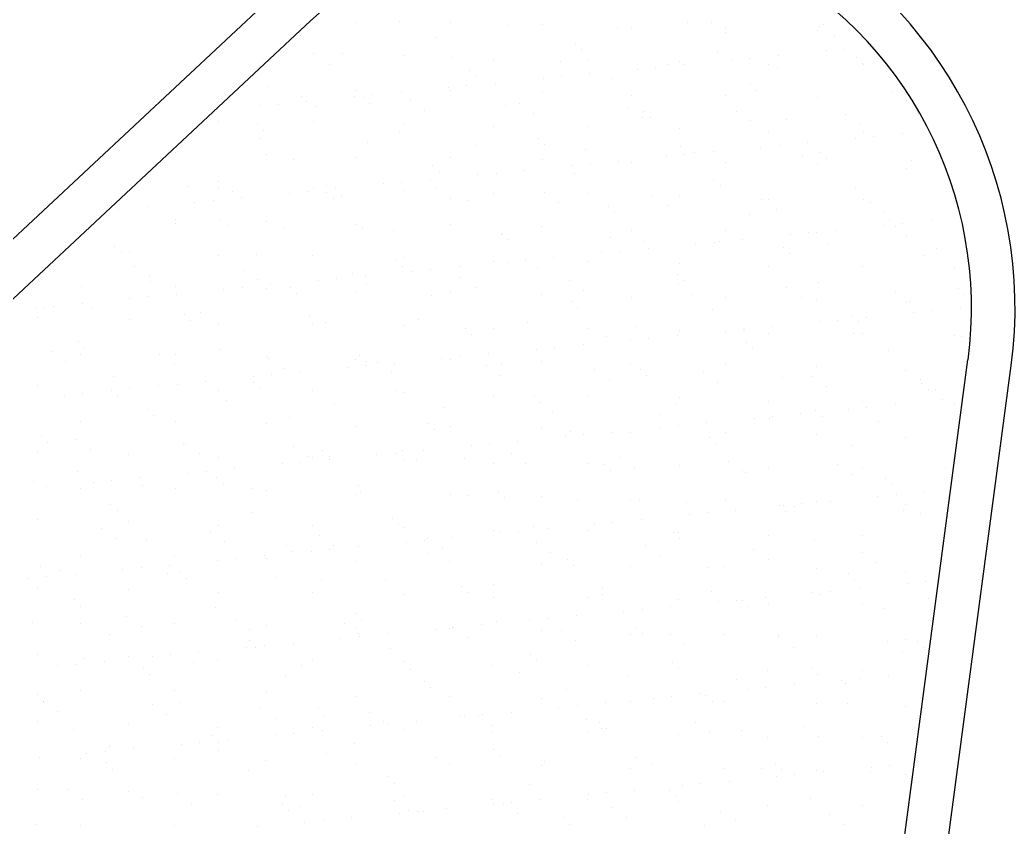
# Model space of a CAD drawing. Extents: x -28 to 149, y -33 to 76.
# Drawn here: x 120.716 to 122.996, y 5.03 to 6.878 of the extents above; entities that cross this region are included whole.
import ezdxf

# ---------------------------------------------------------------- set-up
doc = ezdxf.new("R2010")
doc.units = 0
doc.layers.add('arq-proyección edificios anexos', color=250, linetype='Continuous')

# ---------------------------------------------------------------- blocks, each defined once
blk = doc.blocks.new('Torre Sur')
for p, q in [((46.2309, 8.1774), (40.3344, 2.6724)), ((46.2992, 8.1043), (43.4655, 5.4588)), ((46.4044, 8.0993), (46.4044, 8.0993)), ((46.5034, 8.1015), (46.5034, 8.1015)), ((46.6206, 8.0997), (46.6206, 8.0997)), ((46.83, 8.0952), (46.83, 8.0952)), ((47.1631, 8.1), (47.1631, 8.1)), ((47.2174, 8.0999), (47.2174, 8.0999)), ((47.4733, 8.0958), (47.4733, 8.0958)), ((46.7524, 8.0935), (46.7524, 8.0935)), ((47.0014, 8.0854), (47.0014, 8.0854)), ((47.0345, 8.0872), (47.0345, 8.0872)), ((47.2504, 8.0773), (47.2504, 8.0773)), ((47.2507, 8.0875), (47.2507, 8.0875)), ((47.4601, 8.083), (47.4601, 8.083)), ((47.4664, 8.0918), (47.4664, 8.0918)), ((46.2761, 8.0701), (46.2761, 8.0701)), ((46.5863, 8.0659), (46.5863, 8.0659)), ((46.9061, 8.0521), (46.9061, 8.0521)), ((47.4994, 8.0692), (47.4994, 8.0692)), ((46.3054, 8.0286), (46.3054, 8.0286)), ((46.3731, 8.0282), (46.3731, 8.0282)), ((46.9204, 8.0381), (46.9204, 8.0381)), ((47.2305, 8.0339), (47.2305, 8.0339)), ((47.4803, 8.035), (47.4803, 8.035)), ((47.5221, 8.0391), (47.5221, 8.0391)), ((46.3435, 8.0039), (46.3435, 8.0039)), ((46.5148, 8.0241), (46.5148, 8.0241)), ((46.6221, 8.0201), (46.6221, 8.0201)), ((46.7193, 8.0161), (46.7193, 8.0161)), ((46.8711, 8.012), (46.8711, 8.012)), ((46.9355, 8.0165), (46.9355, 8.0165)), ((47.1201, 8.0039), (47.1201, 8.0039)), ((47.1449, 8.012), (47.1449, 8.012)), ((47.1551, 8.0035), (47.1551, 8.0035)), ((47.2642, 8.0141), (47.2642, 8.0141)), ((47.306, 8.0181), (47.306, 8.0181)), ((47.3494, 8.004), (47.3494, 8.004)), ((47.3713, 8.0244), (47.3713, 8.0244)), ((47.5503, 8.0202), (47.5503, 8.0202)), ((47.5646, 8.0062), (47.5646, 8.0062)), ((47.5656, 8.0043), (47.5656, 8.0043)), ((46.6633, 7.9902), (46.6633, 7.9902)), ((46.9389, 7.9825), (46.9389, 7.9825)), ((47.048, 7.9931), (47.048, 7.9931)), ((47.0898, 7.9972), (47.0898, 7.9972)), ((47.3691, 7.9958), (47.3691, 7.9958)), ((47.6181, 7.9877), (47.6181, 7.9877)), ((46.6776, 7.9762), (46.6776, 7.9762)), ((46.7227, 7.9616), (46.7227, 7.9616)), ((46.8318, 7.9722), (46.8318, 7.9722)), ((46.8736, 7.9762), (46.8736, 7.9762)), ((46.9877, 7.972), (46.9877, 7.972)), ((47.3076, 7.9582), (47.3076, 7.9582)), ((46.1997, 7.9531), (46.1997, 7.9531)), ((46.4041, 7.9451), (46.4041, 7.9451)), ((46.5065, 7.9407), (46.5065, 7.9407)), ((46.6156, 7.9512), (46.6156, 7.9512)), ((46.6204, 7.9455), (46.6204, 7.9455)), ((46.6574, 7.9553), (46.6574, 7.9553)), ((46.8297, 7.9409), (46.8297, 7.9409)), ((47.3219, 7.9442), (47.3219, 7.9442)), ((47.632, 7.94), (47.632, 7.94)), ((46.225, 7.9134), (46.225, 7.9134)), ((46.2791, 7.9299), (46.2791, 7.9299)), ((46.2903, 7.9197), (46.2903, 7.9197)), ((46.3994, 7.9303), (46.3994, 7.9303)), ((46.4206, 7.9283), (46.4206, 7.9283)), ((46.4349, 7.9143), (46.4349, 7.9143)), ((46.4412, 7.9343), (46.4412, 7.9343)), ((46.5281, 7.9218), (46.5281, 7.9218)), ((46.7771, 7.9137), (46.7771, 7.9137)), ((47.0342, 7.9329), (47.0342, 7.9329)), ((47.2504, 7.9333), (47.2504, 7.9333)), ((47.4598, 7.9288), (47.4598, 7.9288)), ((47.6643, 7.9208), (47.6643, 7.9208)), ((46.1832, 7.9093), (46.1832, 7.9093)), ((46.3121, 7.9072), (46.3121, 7.9072)), ((46.5611, 7.8991), (46.5611, 7.8991)), ((46.745, 7.9101), (46.745, 7.9101)), ((46.8101, 7.891), (46.8101, 7.891)), ((47.0261, 7.9056), (47.0261, 7.9056)), ((47.0648, 7.8963), (47.0648, 7.8963)), ((47.2751, 7.8975), (47.2751, 7.8975)), ((47.5241, 7.8894), (47.5241, 7.8894)), ((46.089, 7.8741), (46.089, 7.8741)), ((46.1778, 7.8664), (46.1778, 7.8664)), ((46.3052, 7.8744), (46.3052, 7.8744)), ((46.5146, 7.8699), (46.5146, 7.8699)), ((47.0591, 7.8829), (47.0591, 7.8829)), ((47.0791, 7.8823), (47.0791, 7.8823)), ((47.3081, 7.8748), (47.3081, 7.8748)), ((47.3892, 7.8781), (47.3892, 7.8781)), ((47.5571, 7.8667), (47.5571, 7.8667)), ((46.1921, 7.8524), (46.1921, 7.8524)), ((46.5022, 7.8481), (46.5022, 7.8481)), ((46.7191, 7.8619), (46.7191, 7.8619)), ((46.9353, 7.8623), (46.9353, 7.8623)), ((47.1446, 7.8577), (47.1446, 7.8577)), ((47.3491, 7.8497), (47.3491, 7.8497)), ((47.5653, 7.8501), (47.5653, 7.8501)), ((47.6544, 7.8455), (47.6544, 7.8455)), ((47.7091, 7.8644), (47.7091, 7.8644)), ((46.1818, 7.8338), (46.1818, 7.8338)), ((46.4308, 7.8257), (46.4308, 7.8257)), ((46.8221, 7.8344), (46.8221, 7.8344)), ((47.4382, 7.8246), (47.4382, 7.8246)), ((47.5473, 7.8352), (47.5473, 7.8352)), ((47.5891, 7.8392), (47.5891, 7.8392)), ((45.99, 7.8034), (45.99, 7.8034)), ((46.1994, 7.7989), (46.1994, 7.7989)), ((46.6798, 7.8176), (46.6798, 7.8176)), ((46.8363, 7.8204), (46.8363, 7.8204)), ((46.9288, 7.8095), (46.9288, 7.8095)), ((47.1465, 7.8162), (47.1465, 7.8162)), ((47.1778, 7.8014), (47.1778, 7.8014)), ((47.222, 7.8037), (47.222, 7.8037)), ((47.3311, 7.8142), (47.3311, 7.8142)), ((47.3729, 7.8183), (47.3729, 7.8183)), ((47.4663, 7.8025), (47.4663, 7.8025)), ((46.2595, 7.7862), (46.2595, 7.7862)), ((46.4039, 7.7909), (46.4039, 7.7909)), ((46.6201, 7.7912), (46.6201, 7.7912)), ((46.8295, 7.7867), (46.8295, 7.7867)), ((46.9405, 7.7764), (46.9405, 7.7764)), ((47.0058, 7.7827), (47.0058, 7.7827)), ((47.034, 7.7787), (47.034, 7.7787)), ((47.1149, 7.7933), (47.1149, 7.7933)), ((47.1567, 7.7973), (47.1567, 7.7973)), ((47.2502, 7.7791), (47.2502, 7.7791)), ((47.4268, 7.7933), (47.4268, 7.7933)), ((47.4806, 7.7884), (47.4806, 7.7884)), ((47.6758, 7.7852), (47.6758, 7.7852)), ((46.5793, 7.7725), (46.5793, 7.7725)), ((46.5936, 7.7585), (46.5936, 7.7585)), ((46.7243, 7.7554), (46.7243, 7.7554)), ((46.7896, 7.7618), (46.7896, 7.7618)), ((46.8987, 7.7723), (46.8987, 7.7723)), ((46.9037, 7.7543), (46.9037, 7.7543)), ((47.4596, 7.7745), (47.4596, 7.7745)), ((47.6641, 7.7665), (47.6641, 7.7665)), ((46.0878, 7.7355), (46.0878, 7.7355)), ((46.4663, 7.7305), (46.4663, 7.7305)), ((46.5081, 7.7345), (46.5081, 7.7345)), ((46.5734, 7.7408), (46.5734, 7.7408)), ((46.6825, 7.7514), (46.6825, 7.7514)), ((47.2235, 7.7405), (47.2235, 7.7405)), ((46.0167, 7.7243), (46.0167, 7.7243)), ((46.0887, 7.7198), (46.0887, 7.7198)), ((46.1208, 7.7129), (46.1208, 7.7129)), ((46.2502, 7.7095), (46.2502, 7.7095)), ((46.292, 7.7136), (46.292, 7.7136)), ((46.3049, 7.7202), (46.3049, 7.7202)), ((46.3365, 7.7106), (46.3365, 7.7106)), ((46.3368, 7.7274), (46.3368, 7.7274)), ((46.3573, 7.7199), (46.3573, 7.7199)), ((46.5143, 7.7157), (46.5143, 7.7157)), ((46.5858, 7.7193), (46.5858, 7.7193)), ((46.7188, 7.7077), (46.7188, 7.7077)), ((46.8348, 7.7112), (46.8348, 7.7112)), ((46.935, 7.708), (46.935, 7.708)), ((47.2378, 7.7265), (47.2378, 7.7265)), ((47.5479, 7.7223), (47.5479, 7.7223)), ((46.034, 7.6886), (46.034, 7.6886)), ((46.0758, 7.6926), (46.0758, 7.6926)), ((46.1411, 7.6989), (46.1411, 7.6989)), ((46.3508, 7.6966), (46.3508, 7.6966)), ((46.3698, 7.7048), (46.3698, 7.7048)), ((46.6188, 7.6967), (46.6188, 7.6967)), ((46.6609, 7.6924), (46.6609, 7.6924)), ((46.8678, 7.6886), (46.8678, 7.6886)), ((47.0838, 7.7031), (47.0838, 7.7031)), ((47.1444, 7.7035), (47.1444, 7.7035)), ((47.3328, 7.695), (47.3328, 7.695)), ((47.3489, 7.6955), (47.3489, 7.6955)), ((47.5651, 7.6959), (47.5651, 7.6959)), ((47.5818, 7.6869), (47.5818, 7.6869)), ((47.7745, 7.6914), (47.7745, 7.6914)), ((45.8596, 7.6717), (45.8596, 7.6717)), ((45.9249, 7.678), (45.9249, 7.678)), ((46.9808, 7.6786), (46.9808, 7.6786)), ((46.9951, 7.6646), (46.9951, 7.6646)), ((47.1168, 7.6805), (47.1168, 7.6805)), ((47.3658, 7.6724), (47.3658, 7.6724)), ((47.6148, 7.6643), (47.6148, 7.6643)), ((45.9898, 7.6492), (45.9898, 7.6492)), ((45.9905, 7.6395), (45.9905, 7.6395)), ((46.0938, 7.6487), (46.0938, 7.6487)), ((46.1991, 7.6446), (46.1991, 7.6446)), ((47.3052, 7.6604), (47.3052, 7.6604)), ((47.625, 7.6467), (47.625, 7.6467)), ((47.656, 7.6394), (47.656, 7.6394)), ((47.7213, 7.6457), (47.7213, 7.6457)), ((46.1081, 7.6346), (46.1081, 7.6346)), ((46.2395, 7.6314), (46.2395, 7.6314)), ((46.4036, 7.6366), (46.4036, 7.6366)), ((46.4182, 7.6304), (46.4182, 7.6304)), ((46.4885, 7.6233), (46.4885, 7.6233)), ((46.6198, 7.637), (46.6198, 7.637)), ((46.738, 7.6167), (46.738, 7.6167)), ((46.8292, 7.6325), (46.8292, 7.6325)), ((47.0337, 7.6245), (47.0337, 7.6245)), ((47.2499, 7.6248), (47.2499, 7.6248)), ((47.4398, 7.6184), (47.4398, 7.6184)), ((47.4593, 7.6203), (47.4593, 7.6203)), ((47.5051, 7.6248), (47.5051, 7.6248)), ((47.6142, 7.6353), (47.6142, 7.6353)), ((47.6393, 7.6327), (47.6393, 7.6327)), ((46.7375, 7.6152), (46.7375, 7.6152)), ((46.7523, 7.6027), (46.7523, 7.6027)), ((46.9865, 7.6071), (46.9865, 7.6071)), ((47.0624, 7.5985), (47.0624, 7.5985)), ((47.1818, 7.5934), (47.1818, 7.5934)), ((47.2236, 7.5975), (47.2236, 7.5975)), ((47.2355, 7.599), (47.2355, 7.599)), ((47.2889, 7.6038), (47.2889, 7.6038)), ((47.398, 7.6144), (47.398, 7.6144)), ((47.6638, 7.6123), (47.6638, 7.6123)), ((45.851, 7.5867), (45.851, 7.5867)), ((45.8653, 7.5727), (45.8653, 7.5727)), ((45.884, 7.5736), (45.884, 7.5736)), ((46.9657, 7.5725), (46.9657, 7.5725)), ((47.0075, 7.5766), (47.0075, 7.5766)), ((47.0728, 7.5829), (47.0728, 7.5829)), ((47.3823, 7.5847), (47.3823, 7.5847)), ((47.3965, 7.5707), (47.3965, 7.5707)), ((47.4845, 7.5909), (47.4845, 7.5909)), ((47.7335, 7.5828), (47.7335, 7.5828)), ((46.0885, 7.5656), (46.0885, 7.5656)), ((46.1754, 7.5685), (46.1754, 7.5685)), ((46.3047, 7.566), (46.3047, 7.566)), ((46.4953, 7.5548), (46.4953, 7.5548)), ((46.5141, 7.5614), (46.5141, 7.5614)), ((46.7185, 7.5534), (46.7185, 7.5534)), ((46.7495, 7.5516), (46.7495, 7.5516)), ((46.7913, 7.5556), (46.7913, 7.5556)), ((46.8566, 7.5619), (46.8566, 7.5619)), ((46.9348, 7.5538), (46.9348, 7.5538)), ((47.1441, 7.5493), (47.1441, 7.5493)), ((47.7067, 7.5665), (47.7067, 7.5665)), ((45.6805, 7.5267), (45.6805, 7.5267)), ((45.8965, 7.5412), (45.8965, 7.5412)), ((46.1455, 7.5331), (46.1455, 7.5331)), ((46.3945, 7.525), (46.3945, 7.525)), ((46.5095, 7.5408), (46.5095, 7.5408)), ((46.5333, 7.5306), (46.5333, 7.5306)), ((46.5751, 7.5347), (46.5751, 7.5347)), ((46.6404, 7.541), (46.6404, 7.541)), ((46.8197, 7.5366), (46.8197, 7.5366)), ((47.3486, 7.5413), (47.3486, 7.5413)), ((47.5648, 7.5416), (47.5648, 7.5416)), ((47.7742, 7.5371), (47.7742, 7.5371)), ((45.9295, 7.5186), (45.9295, 7.5186)), ((45.9327, 7.5066), (45.9327, 7.5066)), ((46.1785, 7.5105), (46.1785, 7.5105)), ((46.3171, 7.5097), (46.3171, 7.5097)), ((46.3589, 7.5137), (46.3589, 7.5137)), ((46.4242, 7.52), (46.4242, 7.52)), ((46.4275, 7.5024), (46.4275, 7.5024)), ((46.6435, 7.5169), (46.6435, 7.5169)), ((46.8925, 7.5088), (46.8925, 7.5088)), ((47.1395, 7.5228), (47.1395, 7.5228)), ((47.1538, 7.5088), (47.1538, 7.5088)), ((47.4639, 7.5046), (47.4639, 7.5046)), ((45.7733, 7.4946), (45.7733, 7.4946)), ((45.9895, 7.4949), (45.9895, 7.4949)), ((46.1009, 7.4887), (46.1009, 7.4887)), ((46.1427, 7.4928), (46.1427, 7.4928)), ((46.1989, 7.4904), (46.1989, 7.4904)), ((46.208, 7.4991), (46.208, 7.4991)), ((46.2525, 7.4929), (46.2525, 7.4929)), ((46.2668, 7.4789), (46.2668, 7.4789)), ((46.4034, 7.4824), (46.4034, 7.4824)), ((46.6196, 7.4828), (46.6196, 7.4828)), ((46.6765, 7.4943), (46.6765, 7.4943)), ((46.9255, 7.4862), (46.9255, 7.4862)), ((47.1415, 7.5007), (47.1415, 7.5007)), ((47.3905, 7.4926), (47.3905, 7.4926)), ((47.6395, 7.4845), (47.6395, 7.4845)), ((47.7837, 7.4909), (47.7837, 7.4909)), ((45.7756, 7.4572), (45.7756, 7.4572)), ((45.8847, 7.4678), (45.8847, 7.4678)), ((45.9265, 7.4718), (45.9265, 7.4718)), ((45.9918, 7.4782), (45.9918, 7.4782)), ((46.5769, 7.4746), (46.5769, 7.4746)), ((46.829, 7.4782), (46.829, 7.4782)), ((46.8967, 7.4609), (46.8967, 7.4609)), ((47.0335, 7.4702), (47.0335, 7.4702)), ((47.1745, 7.4781), (47.1745, 7.4781)), ((47.2497, 7.4706), (47.2497, 7.4706)), ((47.4235, 7.47), (47.4235, 7.47)), ((47.459, 7.4661), (47.459, 7.4661)), ((47.6635, 7.4581), (47.6635, 7.4581)), ((47.6725, 7.4619), (47.6725, 7.4619)), ((47.798, 7.4769), (47.798, 7.4769)), ((45.6685, 7.4468), (45.6685, 7.4468)), ((45.6899, 7.4447), (45.6899, 7.4447)), ((45.7103, 7.4509), (45.7103, 7.4509)), ((45.7992, 7.4452), (45.7992, 7.4452)), ((46.0482, 7.4371), (46.0482, 7.4371)), ((46.911, 7.4469), (46.911, 7.4469)), ((47.2211, 7.4427), (47.2211, 7.4427)), ((47.6812, 7.4355), (47.6812, 7.4355)), ((47.723, 7.4395), (47.723, 7.4395)), ((47.7883, 7.4459), (47.7883, 7.4459)), ((45.6743, 7.4239), (45.6743, 7.4239)), ((45.8837, 7.4194), (45.8837, 7.4194)), ((46.0097, 7.4309), (46.0097, 7.4309)), ((46.024, 7.4169), (46.024, 7.4169)), ((46.0882, 7.4114), (46.0882, 7.4114)), ((46.2972, 7.429), (46.2972, 7.429)), ((46.3044, 7.4117), (46.3044, 7.4117)), ((46.3341, 7.4127), (46.3341, 7.4127)), ((46.5462, 7.4209), (46.5462, 7.4209)), ((46.7952, 7.4128), (46.7952, 7.4128)), ((47.465, 7.4145), (47.465, 7.4145)), ((47.5068, 7.4186), (47.5068, 7.4186)), ((47.541, 7.429), (47.541, 7.429)), ((47.5552, 7.4149), (47.5552, 7.4149)), ((47.5721, 7.4249), (47.5721, 7.4249)), ((46.5138, 7.4072), (46.5138, 7.4072)), ((46.654, 7.399), (46.654, 7.399)), ((46.7183, 7.3992), (46.7183, 7.3992)), ((46.9345, 7.3996), (46.9345, 7.3996)), ((47.0442, 7.4047), (47.0442, 7.4047)), ((47.1439, 7.3951), (47.1439, 7.3951)), ((47.2488, 7.3936), (47.2488, 7.3936)), ((47.2906, 7.3977), (47.2906, 7.3977)), ((47.2932, 7.3966), (47.2932, 7.3966)), ((47.3559, 7.404), (47.3559, 7.404)), ((47.5422, 7.3885), (47.5422, 7.3885)), ((45.767, 7.369), (45.767, 7.369)), ((46.6683, 7.385), (46.6683, 7.385)), ((46.9784, 7.3808), (46.9784, 7.3808)), ((47.0326, 7.3727), (47.0326, 7.3727)), ((47.0744, 7.3767), (47.0744, 7.3767)), ((47.1397, 7.383), (47.1397, 7.383)), ((47.2982, 7.367), (47.2982, 7.367)), ((47.3484, 7.387), (47.3484, 7.387)), ((47.5646, 7.3874), (47.5646, 7.3874)), ((47.774, 7.3829), (47.774, 7.3829)), ((47.7912, 7.3804), (47.7912, 7.3804)), ((45.7052, 7.3469), (45.7052, 7.3469)), ((45.7813, 7.355), (45.7813, 7.355)), ((46.0914, 7.3508), (46.0914, 7.3508)), ((46.8164, 7.3517), (46.8164, 7.3517)), ((46.8582, 7.3558), (46.8582, 7.3558)), ((46.9235, 7.3621), (46.9235, 7.3621)), ((47.3125, 7.353), (47.3125, 7.353)), ((47.6226, 7.3488), (47.6226, 7.3488)), ((45.7382, 7.3242), (45.7382, 7.3242)), ((45.773, 7.3403), (45.773, 7.3403)), ((45.9542, 7.3388), (45.9542, 7.3388)), ((45.9893, 7.3407), (45.9893, 7.3407)), ((46.1986, 7.3362), (46.1986, 7.3362)), ((46.2032, 7.3307), (46.2032, 7.3307)), ((46.4031, 7.3282), (46.4031, 7.3282)), ((46.4112, 7.3371), (46.4112, 7.3371)), ((46.4255, 7.3231), (46.4255, 7.3231)), ((46.4522, 7.3226), (46.4522, 7.3226)), ((46.4911, 7.3202), (46.4911, 7.3202)), ((46.6002, 7.3308), (46.6002, 7.3308)), ((46.6193, 7.3285), (46.6193, 7.3285)), ((46.642, 7.3348), (46.642, 7.3348)), ((46.7073, 7.3412), (46.7073, 7.3412)), ((46.8287, 7.324), (46.8287, 7.324)), ((47.4166, 4.408), (47.8055, 7.3276)), ((45.9872, 7.3161), (45.9872, 7.3161)), ((46.2362, 7.308), (46.2362, 7.308)), ((46.2749, 7.2993), (46.2749, 7.2993)), ((46.384, 7.3098), (46.384, 7.3098)), ((46.4258, 7.3139), (46.4258, 7.3139)), ((46.4852, 7.2999), (46.4852, 7.2999)), ((46.7012, 7.3145), (46.7012, 7.3145)), ((46.7356, 7.3189), (46.7356, 7.3189)), ((46.9502, 7.3064), (46.9502, 7.3064)), ((47.0332, 7.316), (47.0332, 7.316)), ((47.0555, 7.3051), (47.0555, 7.3051)), ((47.1992, 7.2983), (47.1992, 7.2983)), ((47.2494, 7.3164), (47.2494, 7.3164)), ((47.4588, 7.3119), (47.4588, 7.3119)), ((47.5157, 4.3948), (47.9046, 7.3144)), ((47.6633, 7.3039), (47.6633, 7.3039)), ((45.8486, 7.2889), (45.8486, 7.2889)), ((46.0588, 7.2783), (46.0588, 7.2783)), ((46.1678, 7.2889), (46.1678, 7.2889)), ((46.1685, 7.2752), (46.1685, 7.2752)), ((46.2096, 7.2929), (46.2096, 7.2929)), ((46.7342, 7.2918), (46.7342, 7.2918)), ((46.9832, 7.2837), (46.9832, 7.2837)), ((47.0697, 7.2911), (47.0697, 7.2911)), ((47.2322, 7.2756), (47.2322, 7.2756)), ((47.3799, 7.2869), (47.3799, 7.2869)), ((47.4482, 7.2902), (47.4482, 7.2902)), ((47.6972, 7.2821), (47.6972, 7.2821)), ((45.6741, 7.2697), (45.6741, 7.2697)), ((45.7773, 7.2511), (45.7773, 7.2511)), ((45.8426, 7.2574), (45.8426, 7.2574)), ((45.8835, 7.2651), (45.8835, 7.2651)), ((45.9517, 7.268), (45.9517, 7.268)), ((45.9935, 7.272), (45.9935, 7.272)), ((46.088, 7.2571), (46.088, 7.2571)), ((46.1827, 7.2611), (46.1827, 7.2611)), ((46.3042, 7.2575), (46.3042, 7.2575)), ((46.4929, 7.2569), (46.4929, 7.2569)), ((46.5135, 7.253), (46.5135, 7.253)), ((47.4812, 7.2675), (47.4812, 7.2675)), ((47.6997, 7.2732), (47.6997, 7.2732)), ((47.714, 7.2592), (47.714, 7.2592)), ((47.7302, 7.2594), (47.7302, 7.2594)), ((45.7355, 7.247), (45.7355, 7.247)), ((45.8569, 7.2427), (45.8569, 7.2427)), ((46.1059, 7.2346), (46.1059, 7.2346)), ((46.718, 7.245), (46.718, 7.245)), ((46.8127, 7.2432), (46.8127, 7.2432)), ((46.827, 7.2292), (46.827, 7.2292)), ((46.9343, 7.2453), (46.9343, 7.2453)), ((47.1436, 7.2408), (47.1436, 7.2408)), ((47.3481, 7.2328), (47.3481, 7.2328)), ((47.5643, 7.2332), (47.5643, 7.2332)), ((47.7481, 7.2357), (47.7481, 7.2357)), ((47.7737, 7.2287), (47.7737, 7.2287)), ((47.7899, 7.2397), (47.7899, 7.2397)), ((45.9257, 7.2132), (45.9257, 7.2132)), ((46.3549, 7.2265), (46.3549, 7.2265)), ((46.6039, 7.2184), (46.6039, 7.2184)), ((46.8529, 7.2103), (46.8529, 7.2103)), ((47.1371, 7.225), (47.1371, 7.225)), ((47.4569, 7.2112), (47.4569, 7.2112)), ((47.5319, 7.2147), (47.5319, 7.2147)), ((47.5737, 7.2188), (47.5737, 7.2188)), ((47.639, 7.2251), (47.639, 7.2251)), ((45.7728, 7.1861), (45.7728, 7.1861)), ((45.94, 7.1992), (45.94, 7.1992)), ((45.989, 7.1865), (45.989, 7.1865)), ((46.2501, 7.195), (46.2501, 7.195)), ((47.1019, 7.2022), (47.1019, 7.2022)), ((47.2066, 7.1832), (47.2066, 7.1832)), ((47.3157, 7.1938), (47.3157, 7.1938)), ((47.3509, 7.1941), (47.3509, 7.1941)), ((47.3575, 7.1978), (47.3575, 7.1978)), ((47.4228, 7.2041), (47.4228, 7.2041)), ((47.4712, 7.1972), (47.4712, 7.1972)), ((47.5999, 7.186), (47.5999, 7.186)), ((47.7813, 7.193), (47.7813, 7.193)), ((46.1984, 7.182), (46.1984, 7.182)), ((46.4029, 7.1739), (46.4029, 7.1739)), ((46.5699, 7.1813), (46.5699, 7.1813)), ((46.5842, 7.1673), (46.5842, 7.1673)), ((46.6191, 7.1743), (46.6191, 7.1743)), ((46.8285, 7.1698), (46.8285, 7.1698)), ((46.8943, 7.1631), (46.8943, 7.1631)), ((46.9904, 7.1623), (46.9904, 7.1623)), ((47.033, 7.1618), (47.033, 7.1618)), ((47.0995, 7.1728), (47.0995, 7.1728)), ((47.1413, 7.1769), (47.1413, 7.1769)), ((47.2492, 7.1622), (47.2492, 7.1622)), ((45.6829, 7.1513), (45.6829, 7.1513)), ((45.6972, 7.1373), (45.6972, 7.1373)), ((45.7629, 7.1444), (45.7629, 7.1444)), ((46.7743, 7.1413), (46.7743, 7.1413)), ((46.8833, 7.1519), (46.8833, 7.1519)), ((46.9252, 7.1559), (46.9252, 7.1559)), ((47.2142, 7.1493), (47.2142, 7.1493)), ((47.4585, 7.1576), (47.4585, 7.1576)), ((47.663, 7.1496), (47.663, 7.1496)), ((45.6738, 7.1154), (45.6738, 7.1154)), ((45.7959, 7.1218), (45.7959, 7.1218)), ((46.0073, 7.1331), (46.0073, 7.1331)), ((46.0119, 7.1363), (46.0119, 7.1363)), ((46.2609, 7.1282), (46.2609, 7.1282)), ((46.3272, 7.1194), (46.3272, 7.1194)), ((46.4928, 7.1141), (46.4928, 7.1141)), ((46.5099, 7.1201), (46.5099, 7.1201)), ((46.5581, 7.1204), (46.5581, 7.1204)), ((46.6672, 7.1309), (46.6672, 7.1309)), ((46.709, 7.135), (46.709, 7.135)), ((47.2284, 7.1353), (47.2284, 7.1353)), ((47.5386, 7.1311), (47.5386, 7.1311)), ((45.8832, 7.1109), (45.8832, 7.1109)), ((46.0449, 7.1137), (46.0449, 7.1137)), ((46.0877, 7.1029), (46.0877, 7.1029)), ((46.2766, 7.0931), (46.2766, 7.0931)), ((46.2939, 7.1056), (46.2939, 7.1056)), ((46.3039, 7.1033), (46.3039, 7.1033)), ((46.3415, 7.1054), (46.3415, 7.1054)), ((46.3419, 7.0994), (46.3419, 7.0994)), ((46.451, 7.11), (46.451, 7.11)), ((46.5133, 7.0988), (46.5133, 7.0988)), ((46.5429, 7.0975), (46.5429, 7.0975)), ((46.6516, 7.1011), (46.6516, 7.1011)), ((46.7589, 7.112), (46.7589, 7.112)), ((46.934, 7.0911), (46.934, 7.0911)), ((47.0079, 7.1039), (47.0079, 7.1039)), ((47.2569, 7.0959), (47.2569, 7.0959)), ((45.7646, 7.0712), (45.7646, 7.0712)), ((46.0604, 7.0722), (46.0604, 7.0722)), ((46.1257, 7.0785), (46.1257, 7.0785)), ((46.2348, 7.0891), (46.2348, 7.0891)), ((46.7178, 7.0908), (46.7178, 7.0908)), ((46.7919, 7.0894), (46.7919, 7.0894)), ((46.9714, 7.0874), (46.9714, 7.0874)), ((46.9857, 7.0734), (46.9857, 7.0734)), ((47.0409, 7.0813), (47.0409, 7.0813)), ((47.1434, 7.0866), (47.1434, 7.0866)), ((47.2899, 7.0732), (47.2899, 7.0732)), ((47.2958, 7.0692), (47.2958, 7.0692)), ((47.3479, 7.0786), (47.3479, 7.0786)), ((47.5059, 7.0878), (47.5059, 7.0878)), ((47.5641, 7.079), (47.5641, 7.079)), ((47.7549, 7.0797), (47.7549, 7.0797)), ((45.6656, 7.0484), (45.6656, 7.0484)), ((45.8024, 7.0472), (45.8024, 7.0472)), ((45.8442, 7.0512), (45.8442, 7.0512)), ((45.9095, 7.0575), (45.9095, 7.0575)), ((46.0186, 7.0681), (46.0186, 7.0681)), ((46.0844, 7.0574), (46.0844, 7.0574)), ((47.5389, 7.0651), (47.5389, 7.0651)), ((47.6156, 7.0555), (47.6156, 7.0555)), ((45.6933, 7.0366), (45.6933, 7.0366)), ((45.7725, 7.0319), (45.7725, 7.0319)), ((45.9146, 7.0403), (45.9146, 7.0403)), ((45.9888, 7.0322), (45.9888, 7.0322)), ((46.0987, 7.0434), (46.0987, 7.0434)), ((46.1636, 7.0322), (46.1636, 7.0322)), ((46.1981, 7.0277), (46.1981, 7.0277)), ((46.4088, 7.0392), (46.4088, 7.0392)), ((46.4126, 7.0241), (46.4126, 7.0241)), ((46.7287, 7.0255), (46.7287, 7.0255)), ((47.6299, 7.0414), (47.6299, 7.0414)), ((47.706, 7.0253), (47.706, 7.0253)), ((46.4026, 7.0197), (46.4026, 7.0197)), ((46.6188, 7.0201), (46.6188, 7.0201)), ((46.6616, 7.016), (46.6616, 7.016)), ((46.7429, 7.0115), (46.7429, 7.0115)), ((46.8282, 7.0156), (46.8282, 7.0156)), ((46.9106, 7.0079), (46.9106, 7.0079)), ((47.0327, 7.0076), (47.0327, 7.0076)), ((47.0531, 7.0073), (47.0531, 7.0073)), ((47.2489, 7.0079), (47.2489, 7.0079)), ((47.4583, 7.0034), (47.4583, 7.0034)), ((47.4898, 7.0043), (47.4898, 7.0043)), ((47.5989, 7.0149), (47.5989, 7.0149)), ((47.6407, 7.0189), (47.6407, 7.0189)), ((45.8417, 6.9955), (45.8417, 6.9955)), ((45.8559, 6.9815), (45.8559, 6.9815)), ((46.1661, 6.9773), (46.1661, 6.9773)), ((47.1596, 6.9998), (47.1596, 6.9998)), ((47.2736, 6.9834), (47.2736, 6.9834)), ((47.3729, 6.9935), (47.3729, 6.9935)), ((47.3827, 6.9939), (47.3827, 6.9939)), ((47.3872, 6.9795), (47.3872, 6.9795)), ((47.4086, 6.9917), (47.4086, 6.9917)), ((47.4245, 6.998), (47.4245, 6.998)), ((47.6576, 6.9836), (47.6576, 6.9836)), ((47.6628, 6.9954), (47.6628, 6.9954)), ((45.6736, 6.9612), (45.6736, 6.9612)), ((45.883, 6.9567), (45.883, 6.9567)), ((46.4859, 6.9636), (46.4859, 6.9636)), ((46.9921, 6.9561), (46.9921, 6.9561)), ((47.0574, 6.9624), (47.0574, 6.9624)), ((47.1665, 6.973), (47.1665, 6.973)), ((47.2083, 6.977), (47.2083, 6.977)), ((47.6973, 6.9753), (47.6973, 6.9753)), ((45.8206, 6.942), (45.8206, 6.942)), ((46.0696, 6.9339), (46.0696, 6.9339)), ((46.0875, 6.9487), (46.0875, 6.9487)), ((46.3037, 6.949), (46.3037, 6.949)), ((46.5002, 6.9496), (46.5002, 6.9496)), ((46.513, 6.9445), (46.513, 6.9445)), ((46.7175, 6.9365), (46.7175, 6.9365)), ((46.7759, 6.9352), (46.7759, 6.9352)), ((46.8103, 6.9454), (46.8103, 6.9454)), ((46.8412, 6.9415), (46.8412, 6.9415)), ((46.9337, 6.9369), (46.9337, 6.9369)), ((46.9503, 6.952), (46.9503, 6.952)), ((47.1301, 6.9316), (47.1301, 6.9316)), ((47.1431, 6.9324), (47.1431, 6.9324)), ((45.8536, 6.9194), (45.8536, 6.9194)), ((45.9233, 6.9154), (45.9233, 6.9154)), ((46.1026, 6.9113), (46.1026, 6.9113)), ((46.3186, 6.9258), (46.3186, 6.9258)), ((46.5179, 6.9102), (46.5179, 6.9102)), ((46.5597, 6.9142), (46.5597, 6.9142)), ((46.5676, 6.9177), (46.5676, 6.9177)), ((46.625, 6.9205), (46.625, 6.9205)), ((46.7341, 6.9311), (46.7341, 6.9311)), ((46.8166, 6.9096), (46.8166, 6.9096)), ((47.1444, 6.9176), (47.1444, 6.9176)), ((47.3476, 6.9244), (47.3476, 6.9244)), ((47.4545, 6.9134), (47.4545, 6.9134)), ((47.5638, 6.9247), (47.5638, 6.9247)), ((46.2431, 6.9017), (46.2431, 6.9017)), ((46.2574, 6.8876), (46.2574, 6.8876)), ((46.3017, 6.8892), (46.3017, 6.8892)), ((46.3435, 6.8933), (46.3435, 6.8933)), ((46.3516, 6.9032), (46.3516, 6.9032)), ((46.4088, 6.8996), (46.4088, 6.8996)), ((46.6006, 6.8951), (46.6006, 6.8951)), ((46.8496, 6.887), (46.8496, 6.887)), ((47.0656, 6.9015), (47.0656, 6.9015)), ((47.3146, 6.8934), (47.3146, 6.8934)), ((45.7723, 6.8777), (45.7723, 6.8777)), ((45.9885, 6.878), (45.9885, 6.878)), ((46.0855, 6.8683), (46.0855, 6.8683)), ((46.1273, 6.8723), (46.1273, 6.8723)), ((46.1926, 6.8787), (46.1926, 6.8787)), ((46.1979, 6.8735), (46.1979, 6.8735)), ((46.4024, 6.8655), (46.4024, 6.8655)), ((46.5675, 6.8834), (46.5675, 6.8834)), ((46.6186, 6.8659), (46.6186, 6.8659)), ((46.8874, 6.8697), (46.8874, 6.8697)), ((47.0986, 6.8789), (47.0986, 6.8789)), ((47.3476, 6.8708), (47.3476, 6.8708)), ((47.5636, 6.8853), (47.5636, 6.8853)), ((45.6805, 6.8535), (45.6805, 6.8535)), ((45.7233, 6.846), (45.7233, 6.846)), ((45.8693, 6.8473), (45.8693, 6.8473)), ((45.9112, 6.8514), (45.9112, 6.8514)), ((45.9764, 6.8577), (45.9764, 6.8577)), ((46.828, 6.8613), (46.828, 6.8613)), ((46.9016, 6.8557), (46.9016, 6.8557)), ((47.0324, 6.8533), (47.0324, 6.8533)), ((47.2118, 6.8515), (47.2118, 6.8515)), ((47.2487, 6.8537), (47.2487, 6.8537)), ((47.458, 6.8492), (47.458, 6.8492)), ((47.5966, 6.8627), (47.5966, 6.8627)), ((47.6625, 6.8412), (47.6625, 6.8412)), ((45.6532, 6.8264), (45.6532, 6.8264)), ((45.695, 6.8304), (45.695, 6.8304)), ((45.7603, 6.8368), (45.7603, 6.8368)), ((45.9723, 6.8379), (45.9723, 6.8379)), ((46.0004, 6.8397), (46.0004, 6.8397)), ((46.0147, 6.8257), (46.0147, 6.8257)), ((46.2213, 6.8298), (46.2213, 6.8298)), ((46.3248, 6.8215), (46.3248, 6.8215)), ((46.4703, 6.8217), (46.4703, 6.8217)), ((47.5316, 6.8377), (47.5316, 6.8377)), ((47.5459, 6.8237), (47.5459, 6.8237)), ((47.7076, 6.8191), (47.7076, 6.8191)), ((45.6733, 6.807), (45.6733, 6.807)), ((45.8827, 6.8025), (45.8827, 6.8025)), ((46.3034, 6.7948), (46.3034, 6.7948)), ((46.6446, 6.8078), (46.6446, 6.8078)), ((46.7193, 6.8136), (46.7193, 6.8136)), ((46.9683, 6.8055), (46.9683, 6.8055)), ((47.2173, 6.7974), (47.2173, 6.7974)), ((47.4914, 6.7981), (47.4914, 6.7981)), ((47.5567, 6.8045), (47.5567, 6.8045)), ((47.6658, 6.815), (47.6658, 6.815)), ((45.7576, 6.7778), (45.7576, 6.7778)), ((46.0872, 6.7945), (46.0872, 6.7945)), ((46.5128, 6.7903), (46.5128, 6.7903)), ((46.6589, 6.7938), (46.6589, 6.7938)), ((46.7173, 6.7823), (46.7173, 6.7823)), ((46.9335, 6.7827), (46.9335, 6.7827)), ((46.969, 6.7896), (46.969, 6.7896)), ((47.1429, 6.7781), (47.1429, 6.7781)), ((47.2334, 6.7732), (47.2334, 6.7732)), ((47.2752, 6.7772), (47.2752, 6.7772)), ((47.2888, 6.7758), (47.2888, 6.7758)), ((47.3405, 6.7835), (47.3405, 6.7835)), ((47.4496, 6.7941), (47.4496, 6.7941)), ((47.4663, 6.7893), (47.4663, 6.7893)), ((47.7153, 6.7812), (47.7153, 6.7812)), ((45.7719, 6.7638), (45.7719, 6.7638)), ((46.082, 6.7596), (46.082, 6.7596)), ((47.0172, 6.7522), (47.0172, 6.7522)), ((47.059, 6.7563), (47.059, 6.7563)), ((47.1243, 6.7626), (47.1243, 6.7626)), ((47.3031, 6.7618), (47.3031, 6.7618)), ((47.3474, 6.7701), (47.3474, 6.7701)), ((47.5636, 6.7705), (47.5636, 6.7705)), ((47.6132, 6.7576), (47.6132, 6.7576)), ((45.8783, 6.7396), (45.8783, 6.7396)), ((46.1273, 6.7315), (46.1273, 6.7315)), ((46.4019, 6.7459), (46.4019, 6.7459)), ((46.4161, 6.7319), (46.4161, 6.7319)), ((46.7263, 6.7276), (46.7263, 6.7276)), ((46.801, 6.7313), (46.801, 6.7313)), ((46.8428, 6.7353), (46.8428, 6.7353)), ((46.9081, 6.7416), (46.9081, 6.7416)), ((45.6623, 6.725), (45.6623, 6.725)), ((45.772, 6.7234), (45.772, 6.7234)), ((45.9113, 6.7169), (45.9113, 6.7169)), ((45.9882, 6.7238), (45.9882, 6.7238)), ((46.1603, 6.7089), (46.1603, 6.7089)), ((46.1976, 6.7193), (46.1976, 6.7193)), ((46.3763, 6.7234), (46.3763, 6.7234)), ((46.4021, 6.7113), (46.4021, 6.7113)), ((46.5849, 6.7103), (46.5849, 6.7103)), ((46.6183, 6.7116), (46.6183, 6.7116)), ((46.6253, 6.7153), (46.6253, 6.7153)), ((46.6267, 6.7144), (46.6267, 6.7144)), ((46.692, 6.7207), (46.692, 6.7207)), ((46.8277, 6.7071), (46.8277, 6.7071)), ((46.8743, 6.7072), (46.8743, 6.7072)), ((47.0461, 6.7139), (47.0461, 6.7139)), ((45.8393, 6.6977), (45.8393, 6.6977)), ((46.1591, 6.6839), (46.1591, 6.6839)), ((46.3687, 6.6894), (46.3687, 6.6894)), ((46.4093, 6.7008), (46.4093, 6.7008)), ((46.4105, 6.6934), (46.4105, 6.6934)), ((46.4758, 6.6998), (46.4758, 6.6998)), ((46.6583, 6.6927), (46.6583, 6.6927)), ((46.9073, 6.6846), (46.9073, 6.6846)), ((47.0322, 6.6991), (47.0322, 6.6991)), ((47.0604, 6.6999), (47.0604, 6.6999)), ((47.1233, 6.6991), (47.1233, 6.6991)), ((47.2484, 6.6995), (47.2484, 6.6995)), ((47.3705, 6.6957), (47.3705, 6.6957)), ((47.3723, 6.691), (47.3723, 6.691)), ((47.4578, 6.6949), (47.4578, 6.6949)), ((47.6213, 6.6829), (47.6213, 6.6829)), ((47.6623, 6.6869), (47.6623, 6.6869)), ((47.6903, 6.682), (47.6903, 6.682)), ((46.1525, 6.6684), (46.1525, 6.6684)), ((46.1734, 6.6699), (46.1734, 6.6699)), ((46.1943, 6.6725), (46.1943, 6.6725)), ((46.2596, 6.6788), (46.2596, 6.6788)), ((46.4835, 6.6657), (46.4835, 6.6657)), ((47.1563, 6.6765), (47.1563, 6.6765)), ((47.4053, 6.6684), (47.4053, 6.6684)), ((47.6543, 6.6603), (47.6543, 6.6603)), ((47.7046, 6.6679), (47.7046, 6.6679)), ((45.6731, 6.6528), (45.6731, 6.6528)), ((45.781, 6.6436), (45.781, 6.6436)), ((45.8272, 6.6369), (45.8272, 6.6369)), ((45.8825, 6.6482), (45.8825, 6.6482)), ((45.9363, 6.6475), (45.9363, 6.6475)), ((45.9781, 6.6516), (45.9781, 6.6516)), ((46.03, 6.6355), (46.03, 6.6355)), ((46.0434, 6.6579), (46.0434, 6.6579)), ((46.0869, 6.6402), (46.0869, 6.6402)), ((46.3032, 6.6406), (46.3032, 6.6406)), ((46.5125, 6.6361), (46.5125, 6.6361)), ((46.8033, 6.652), (46.8033, 6.652)), ((46.8176, 6.638), (46.8176, 6.638)), ((45.7201, 6.6266), (45.7201, 6.6266)), ((45.7619, 6.6306), (45.7619, 6.6306)), ((45.9163, 6.622), (45.9163, 6.622)), ((46.279, 6.6274), (46.279, 6.6274)), ((46.528, 6.6193), (46.528, 6.6193)), ((46.717, 6.6281), (46.717, 6.6281)), ((46.9332, 6.6284), (46.9332, 6.6284)), ((47.1277, 6.6338), (47.1277, 6.6338)), ((47.1426, 6.6239), (47.1426, 6.6239)), ((47.3471, 6.6159), (47.3471, 6.6159)), ((47.4476, 6.62), (47.4476, 6.62)), ((47.5633, 6.6163), (47.5633, 6.6163)), ((45.9306, 6.608), (45.9306, 6.608)), ((46.2407, 6.6038), (46.2407, 6.6038)), ((46.5606, 6.5901), (46.5606, 6.5901)), ((46.777, 6.6112), (46.777, 6.6112)), ((47.026, 6.6031), (47.026, 6.6031)), ((47.275, 6.595), (47.275, 6.595)), ((47.4618, 6.606), (47.4618, 6.606)), ((47.5165, 6.5943), (47.5165, 6.5943)), ((47.5583, 6.5983), (47.5583, 6.5983)), ((47.6236, 6.6046), (47.6236, 6.6046)), ((45.7718, 6.5692), (45.7718, 6.5692)), ((45.988, 6.5696), (45.988, 6.5696)), ((46.5748, 6.5761), (46.5748, 6.5761)), ((46.885, 6.5719), (46.885, 6.5719)), ((47.3004, 6.5733), (47.3004, 6.5733)), ((47.3422, 6.5774), (47.3422, 6.5774)), ((47.4075, 6.5837), (47.4075, 6.5837)), ((47.524, 6.5869), (47.524, 6.5869)), ((45.6736, 6.5601), (45.6736, 6.5601)), ((45.687, 6.5453), (45.687, 6.5453)), ((45.6879, 6.5461), (45.6879, 6.5461)), ((46.1974, 6.565), (46.1974, 6.565)), ((46.4019, 6.557), (46.4019, 6.557)), ((46.6181, 6.5574), (46.6181, 6.5574)), ((46.8274, 6.5529), (46.8274, 6.5529)), ((47.0319, 6.5449), (47.0319, 6.5449)), ((47.0842, 6.5524), (47.0842, 6.5524)), ((47.126, 6.5564), (47.126, 6.5564)), ((47.1913, 6.5628), (47.1913, 6.5628)), ((47.2048, 6.5581), (47.2048, 6.5581)), ((47.2191, 6.5441), (47.2191, 6.5441)), ((47.2481, 6.5452), (47.2481, 6.5452)), ((45.72, 6.5226), (45.72, 6.5226)), ((45.936, 6.5372), (45.936, 6.5372)), ((45.998, 6.5419), (45.998, 6.5419)), ((46.185, 6.5291), (46.185, 6.5291)), ((46.3178, 6.5282), (46.3178, 6.5282)), ((46.868, 6.5314), (46.868, 6.5314)), ((46.9098, 6.5355), (46.9098, 6.5355)), ((46.9751, 6.5418), (46.9751, 6.5418)), ((47.4575, 6.5407), (47.4575, 6.5407)), ((47.5292, 6.5399), (47.5292, 6.5399)), ((47.662, 6.5327), (47.662, 6.5327)), ((45.6728, 6.4985), (45.6728, 6.4985)), ((45.969, 6.5145), (45.969, 6.5145)), ((46.218, 6.5064), (46.218, 6.5064)), ((46.3321, 6.5141), (46.3321, 6.5141)), ((46.434, 6.521), (46.434, 6.521)), ((46.467, 6.4983), (46.467, 6.4983)), ((46.5427, 6.4999), (46.5427, 6.4999)), ((46.6422, 6.5099), (46.6422, 6.5099)), ((46.6518, 6.5105), (46.6518, 6.5105)), ((46.683, 6.5129), (46.683, 6.5129)), ((46.6936, 6.5145), (46.6936, 6.5145)), ((46.7589, 6.5209), (46.7589, 6.5209)), ((46.932, 6.5048), (46.932, 6.5048)), ((45.7552, 6.48), (45.7552, 6.48)), ((45.8822, 6.494), (45.8822, 6.494)), ((46.0867, 6.486), (46.0867, 6.486)), ((46.3029, 6.4864), (46.3029, 6.4864)), ((46.3265, 6.479), (46.3265, 6.479)), ((46.4356, 6.4895), (46.4356, 6.4895)), ((46.4774, 6.4936), (46.4774, 6.4936)), ((46.5123, 6.4818), (46.5123, 6.4818)), ((46.716, 6.4902), (46.716, 6.4902)), ((46.962, 6.4962), (46.962, 6.4962)), ((46.965, 6.4821), (46.965, 6.4821)), ((46.9763, 6.4822), (46.9763, 6.4822)), ((47.181, 6.4967), (47.181, 6.4967)), ((47.2864, 6.478), (47.2864, 6.478)), ((47.43, 6.4886), (47.43, 6.4886)), ((47.679, 6.4805), (47.679, 6.4805)), ((46.0751, 6.4662), (46.0751, 6.4662)), ((46.1103, 6.458), (46.1103, 6.458)), ((46.2194, 6.4686), (46.2194, 6.4686)), ((46.2612, 6.4727), (46.2612, 6.4727)), ((46.7168, 6.4738), (46.7168, 6.4738)), ((46.933, 6.4742), (46.933, 6.4742)), ((47.1424, 6.4697), (47.1424, 6.4697)), ((47.214, 6.474), (47.214, 6.474)), ((47.3468, 6.4617), (47.3468, 6.4617)), ((47.463, 6.4659), (47.463, 6.4659)), ((47.5631, 6.462), (47.5631, 6.462)), ((47.6063, 6.4643), (47.6063, 6.4643)), ((45.8288, 6.4308), (45.8288, 6.4308)), ((45.8387, 6.4411), (45.8387, 6.4411)), ((45.8941, 6.4371), (45.8941, 6.4371)), ((46.0032, 6.4477), (46.0032, 6.4477)), ((46.045, 6.4517), (46.045, 6.4517)), ((46.0877, 6.433), (46.0877, 6.433)), ((46.0893, 6.4522), (46.0893, 6.4522)), ((46.3995, 6.448), (46.3995, 6.448)), ((46.7193, 6.4343), (46.7193, 6.4343)), ((47.6206, 6.4502), (47.6206, 6.4502)), ((45.678, 6.4162), (45.678, 6.4162)), ((45.7715, 6.415), (45.7715, 6.415)), ((45.787, 6.4267), (45.787, 6.4267)), ((45.9877, 6.4153), (45.9877, 6.4153)), ((46.1971, 6.4108), (46.1971, 6.4108)), ((46.3367, 6.4249), (46.3367, 6.4249)), ((46.5857, 6.4168), (46.5857, 6.4168)), ((46.7336, 6.4203), (46.7336, 6.4203)), ((46.8347, 6.4087), (46.8347, 6.4087)), ((47.0437, 6.4161), (47.0437, 6.4161)), ((45.8323, 6.4043), (45.8323, 6.4043)), ((45.8466, 6.3903), (45.8466, 6.3903)), ((46.1567, 6.3861), (46.1567, 6.3861)), ((46.4016, 6.4028), (46.4016, 6.4028)), ((46.6178, 6.4032), (46.6178, 6.4032)), ((46.8272, 6.3987), (46.8272, 6.3987)), ((47.0317, 6.3906), (47.0317, 6.3906)), ((47.0837, 6.4006), (47.0837, 6.4006)), ((47.2479, 6.391), (47.2479, 6.391)), ((47.3327, 6.3925), (47.3327, 6.3925)), ((47.3635, 6.4023), (47.3635, 6.4023)), ((47.3778, 6.3883), (47.3778, 6.3883)), ((47.4573, 6.3865), (47.4573, 6.3865)), ((47.5817, 6.3844), (47.5817, 6.3844)), ((47.5835, 6.3944), (47.5835, 6.3944)), ((47.6253, 6.3985), (47.6253, 6.3985)), ((46.4765, 6.3724), (46.4765, 6.3724)), ((47.2582, 6.3629), (47.2582, 6.3629)), ((47.3673, 6.3735), (47.3673, 6.3735)), ((47.4091, 6.3775), (47.4091, 6.3775)), ((47.4744, 6.3839), (47.4744, 6.3839)), ((47.6618, 6.3785), (47.6618, 6.3785)), ((45.6726, 6.3443), (45.6726, 6.3443)), ((45.7447, 6.3428), (45.7447, 6.3428)), ((45.8819, 6.3398), (45.8819, 6.3398)), ((46.4908, 6.3584), (46.4908, 6.3584)), ((46.8009, 6.3541), (46.8009, 6.3541)), ((47.042, 6.342), (47.042, 6.342)), ((47.1208, 6.3404), (47.1208, 6.3404)), ((47.1511, 6.3525), (47.1511, 6.3525)), ((47.1929, 6.3566), (47.1929, 6.3566)), ((45.7777, 6.3202), (45.7777, 6.3202)), ((45.9139, 6.3242), (45.9139, 6.3242)), ((45.9937, 6.3347), (45.9937, 6.3347)), ((46.0864, 6.3318), (46.0864, 6.3318)), ((46.2427, 6.3266), (46.2427, 6.3266)), ((46.3026, 6.3321), (46.3026, 6.3321)), ((46.4917, 6.3185), (46.4917, 6.3185)), ((46.512, 6.3276), (46.512, 6.3276)), ((46.7165, 6.3196), (46.7165, 6.3196)), ((46.8258, 6.321), (46.8258, 6.321)), ((46.9327, 6.32), (46.9327, 6.32)), ((46.9349, 6.3316), (46.9349, 6.3316)), ((46.9767, 6.3356), (46.9767, 6.3356)), ((47.135, 6.3264), (47.135, 6.3264)), ((47.4452, 6.3222), (47.4452, 6.3222)), ((46.0267, 6.3121), (46.0267, 6.3121)), ((46.2338, 6.3104), (46.2338, 6.3104)), ((46.248, 6.2964), (46.248, 6.2964)), ((46.2757, 6.304), (46.2757, 6.304)), ((46.5247, 6.2959), (46.5247, 6.2959)), ((46.5443, 6.2938), (46.5443, 6.2938)), ((46.6096, 6.3001), (46.6096, 6.3001)), ((46.7187, 6.3107), (46.7187, 6.3107)), ((46.7407, 6.3104), (46.7407, 6.3104)), ((46.7605, 6.3147), (46.7605, 6.3147)), ((46.9897, 6.3023), (46.9897, 6.3023)), ((47.1421, 6.3155), (47.1421, 6.3155)), ((47.2387, 6.2942), (47.2387, 6.2942)), ((47.3466, 6.3075), (47.3466, 6.3075)), ((47.5628, 6.3078), (47.5628, 6.3078)), ((46.3282, 6.2728), (46.3282, 6.2728)), ((46.3935, 6.2791), (46.3935, 6.2791)), ((46.5025, 6.2897), (46.5025, 6.2897)), ((46.5582, 6.2922), (46.5582, 6.2922)), ((46.7737, 6.2878), (46.7737, 6.2878)), ((46.878, 6.2785), (46.878, 6.2785)), ((47.0227, 6.2797), (47.0227, 6.2797)), ((47.2717, 6.2716), (47.2717, 6.2716)), ((47.4877, 6.2861), (47.4877, 6.2861)), ((45.6712, 6.2623), (45.6712, 6.2623)), ((45.7713, 6.2607), (45.7713, 6.2607)), ((45.9875, 6.2611), (45.9875, 6.2611)), ((46.1773, 6.2582), (46.1773, 6.2582)), ((46.2864, 6.2688), (46.2864, 6.2688)), ((46.8923, 6.2645), (46.8923, 6.2645)), ((47.2024, 6.2603), (47.2024, 6.2603)), ((47.5207, 6.2635), (47.5207, 6.2635))]:
    blk.add_line(p, q)
for radius in [1, 0.9]:
    blk.add_arc((46.9134, 7.4465), radius, 352.4126, 133.033)

msp = doc.modelspace()

# ---------------------------------------------------------------- block references
at = {"layer": 'arq-proyección edificios anexos', "lineweight": 0}
msp.add_blockref('Torre Sur', (75.0825, -1.2279), dxfattribs=at)

doc.saveas('drawing.dxf')
